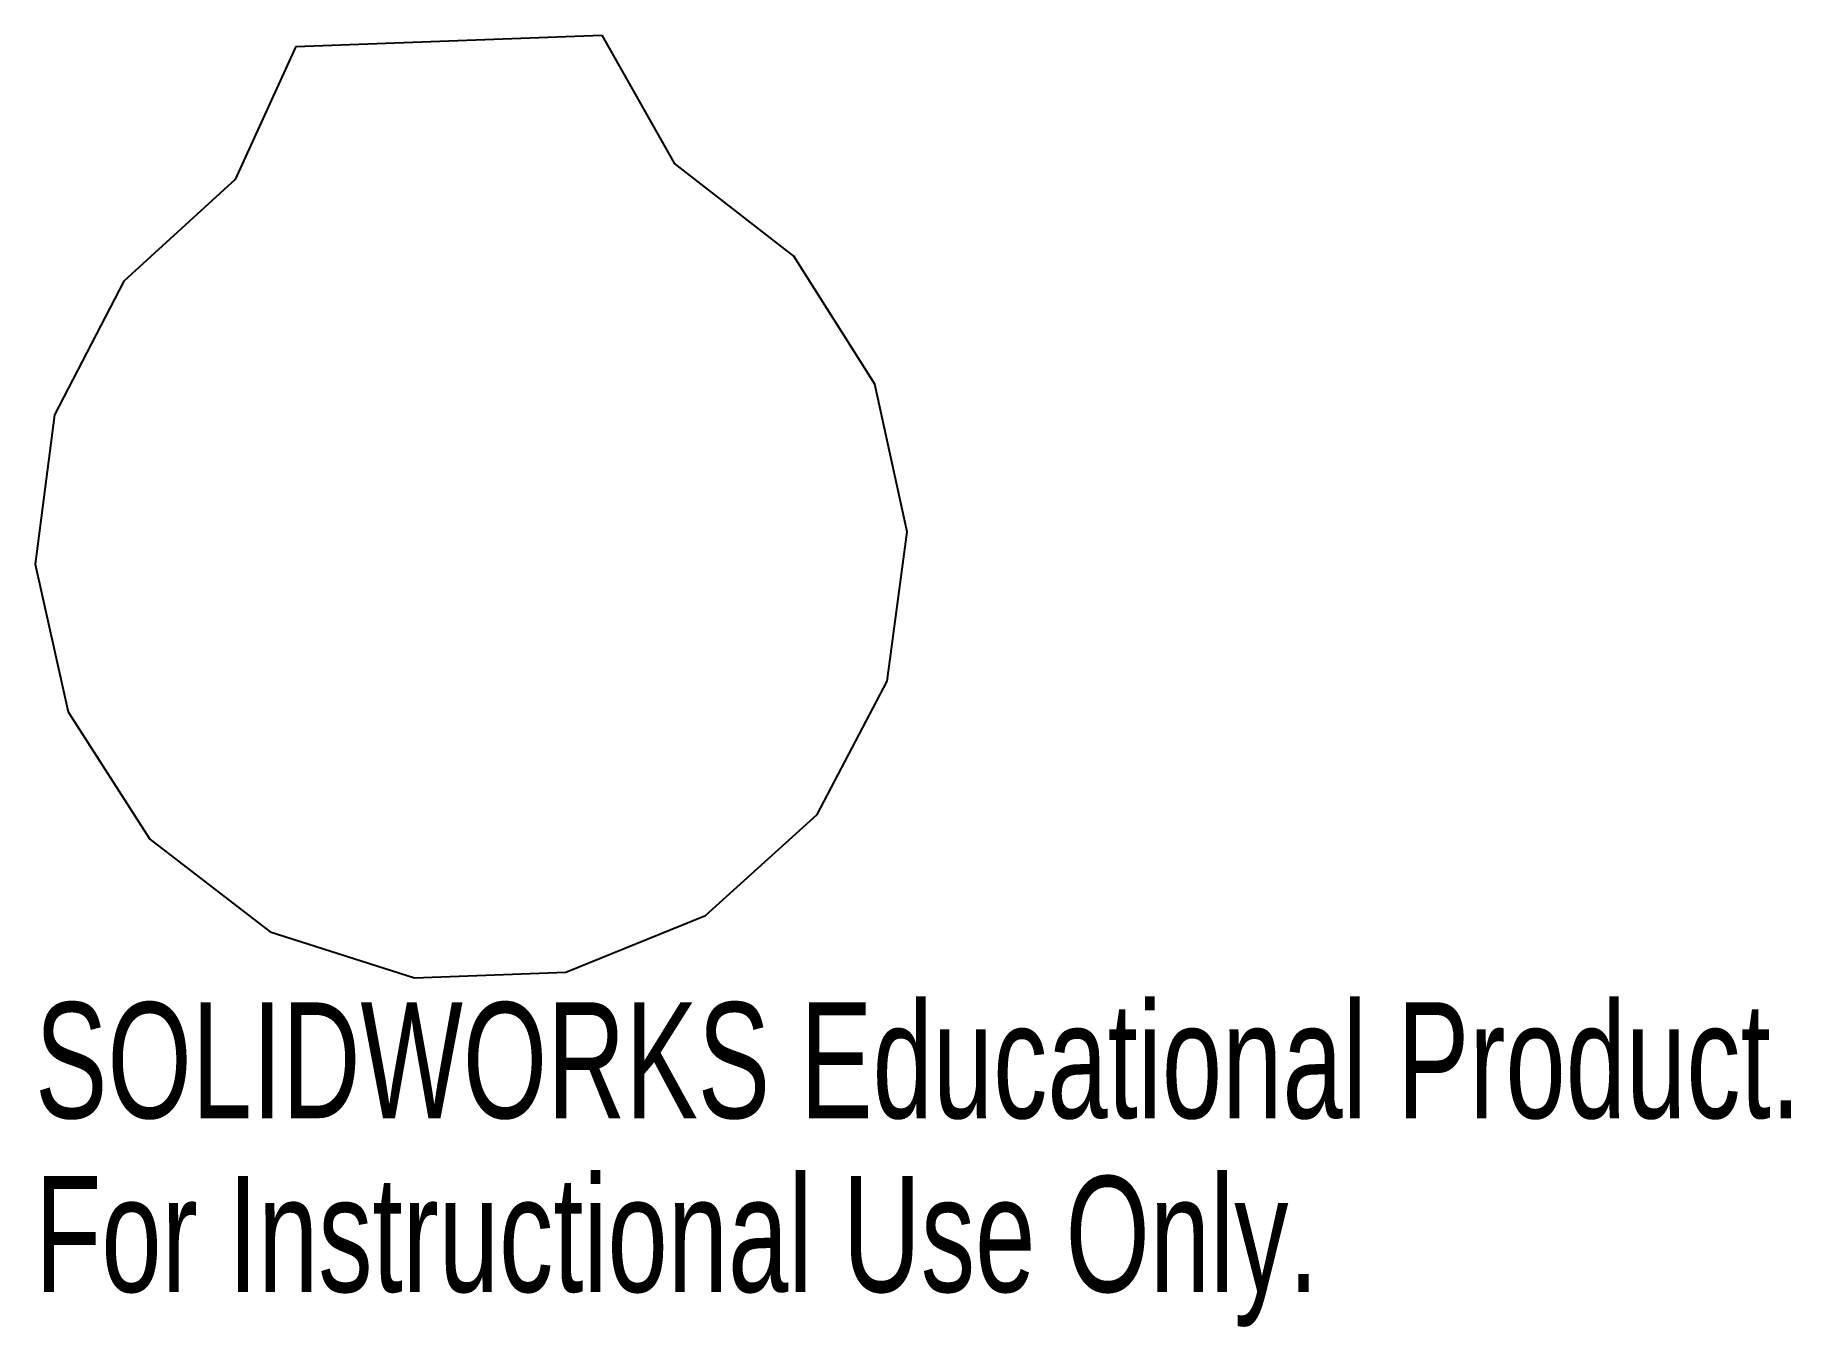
# Model space of a CAD drawing. Header units: millimetres. Extents: x -18.2 to 55.1, y -32.5 to 21.4.
import ezdxf

# ---------------------------------------------------------------- set-up
doc = ezdxf.new("R2010")
doc.units = ezdxf.units.MM
doc.styles.add('SLDTEXTSTYLE0', font='TXT', dxfattribs={"width": 0.7})

msp = doc.modelspace()

# ---------------------------------------------------------------- linework, layer by layer
at = {"color": 7, "linetype": 'Continuous'}
for p, q in [((-7.32, 20.881), (5.453, 21.358)), ((5.453, 21.358), (8.466, 16.016)), ((-7.32, 20.881), (-9.851, 15.331))]:
    msp.add_line(p, q, dxfattribs=at)
at = {"color": 7, "linetype": 'Continuous', "flags": 128}
msp.add_lwpolyline([(-9.851, 15.331), (-14.491, 11.09), (-17.389, 5.516), (-18.195, -0.722), (-16.813, -6.873), (-13.409, -12.197), (-8.392, -16.055), (-2.366, -17.981), (3.945, -17.745), (9.781, -15.375), (14.441, -11.156), (17.364, -5.595), (18.199, 0.639), (16.845, 6.796), (13.465, 12.136), (8.466, 16.016)], dxfattribs=at)

# ---------------------------------------------------------------- texts
at = {"color": 7, "linetype": 'Continuous', "char_height": 4.83362, "attachment_point": 1, "style": 'SLDTEXTSTYLE0'}
for s, insert in [('SOLIDWORKS Educational Product.', (-18.195, -19.001)), ('For Instructional Use Only.', (-18.195, -26.251))]:
    msp.add_mtext(s, dxfattribs=dict(at, insert=insert))

doc.saveas('drawing.dxf')
